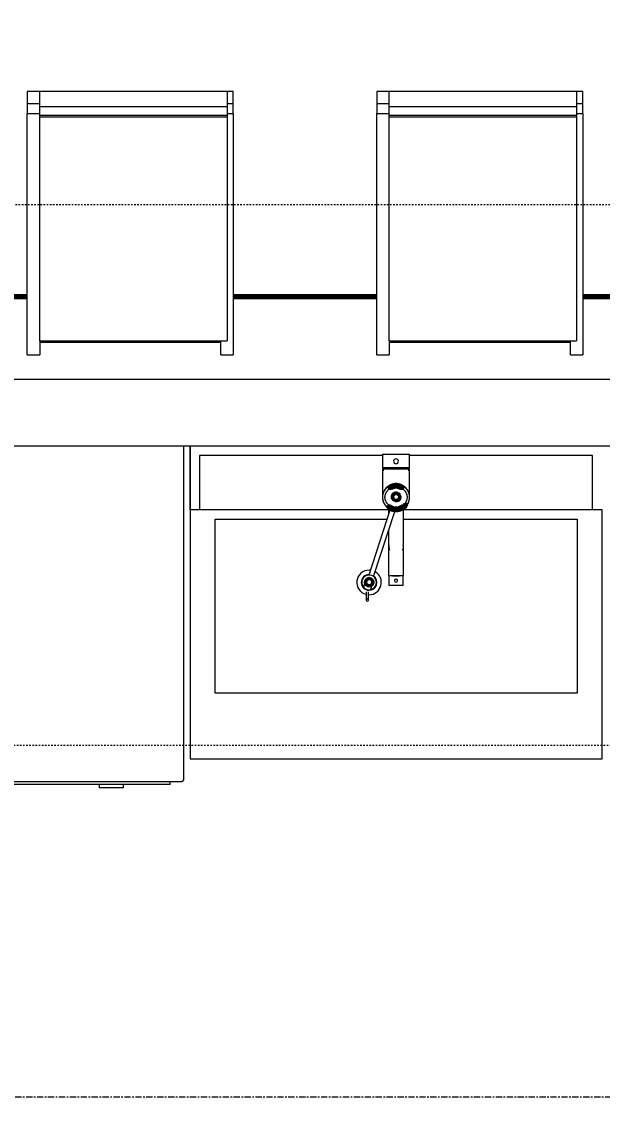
# Model space of a CAD drawing. Header units: inches. Extents: x -4266 to -1814, y 9706 to 12441.
# Drawn here: x -3726.9 to -3680.4, y 11845.3 to 11933.4 of the extents above; entities that cross this region are included whole.
import ezdxf

# ---------------------------------------------------------------- set-up
doc = ezdxf.new("R2010")
doc.units = ezdxf.units.IN
doc.header["$MEASUREMENT"] = 0
doc.linetypes.add('Dash', pattern=[0.25, 0.125, -0.125])
doc.linetypes.add('Grid Line 1_2_', pattern=[0.875, 0.5, -0.125, 0.125, -0.125])
for name, color, linetype, lineweight in [('A-ANNO-DIMS', 211, 'Continuous', 9), ('A-ANNO-DIMS-96', 211, 'Continuous', 9), ('A-AREA-1', 90, 'Continuous', 70), ('A-GENM-2', 7, 'Continuous', 9), ('A-GENM-3', 250, 'Continuous', 50), ('A-WALL-4', 10, 'Continuous', 13), ('I-FURN-1', 7, 'Continuous', 9), ('P-SANR-FIXT-2', 7, 'Continuous', 9), ('Q-CASE-2', 7, 'Continuous', 9), ('Q-CASE-HDLN-1', 7, 'Dash', 9), ('Q-SPCQ-2', 7, 'Continuous', 9), ('S-GRID-1', 1, 'Grid Line 1_2_', 9)]:
    doc.layers.add(name, color=color, linetype=linetype, lineweight=lineweight)
doc.styles.add('Century Gothic', font='ufonts.com_century-gothic.ttf', dxfattribs={"height": 9})
doc.dimstyles.new('OD__1_16__Tol__', dxfattribs={"dimscale": 12, "dimtxt": 9.397514, "dimasz": 1, "dimexe": 0.75, "dimexo": 0.5, "dimgap": 0.125, "dimtad": 1, "dimdec": 4, "dimrnd": 0.0625, "dimzin": 3, "dimdsep": 46, "dimlunit": 4, "dimtxsty": 'Century Gothic', "dimblk1": 'OBLIQUE', "dimblk2": 'OBLIQUE', "dimsah": 1, "dimcen": 0.09, "dimdle": 0.75, "dimazin": 0, "dimtfac": 1, "dimtdec": 4, "dimtix": 1, "dimtmove": 0, "dimatfit": 3, "dimfxl": 1, "dimtvp": 1, "dimtfill": 1, "dimfrac": 2, "dimtolj": 1, "dimtzin": 0, "dimarcsym": 2})

# ---------------------------------------------------------------- blocks, each defined once
blk = doc.blocks.new('DIMBLOCK18-FLOOR PLAN - 1ST FLOOR')
at = {"layer": 'A-ANNO-DIMS-96', "lineweight": 50}
for p, q in [((-4038.484, 12087.189), (-4044.484, 12093.189)), ((-4038.484, 12087.189), (-4032.484, 12081.189)), ((-4038.484, 11782.989), (-4044.484, 11788.989)), ((-4038.484, 11782.989), (-4032.484, 11776.989))]:
    blk.add_line(p, q, dxfattribs=at)
at = {"layer": 'A-ANNO-DIMS-96'}
for p, q in [((-2526.324, 12087.189), (-4047.484, 12087.189)), ((-4038.484, 11782.989), (-4038.484, 12087.189)), ((-4038.484, 12087.189), (-2526.324, 12087.189)), ((-3753.324, 11782.989), (-4047.484, 11782.989)), ((-4038.484, 11782.989), (-3753.324, 11782.989))]:
    blk.add_line(p, q, dxfattribs=at)
at = {"layer": 'A-ANNO-DIMS-96', "color": 0, "char_height": 9, "attachment_point": 1, "rotation": 90, "line_spacing_factor": 0.984502, "style": 'Century Gothic', "bg_fill": 3, "box_fill_scale": 1.25, "bg_fill_color": 256, "bg_fill_true_color": 13158600, "bg_fill_transparency": 0}
for s, insert, width in [('25\' - 4 3/16"', (-4051.52, 11900.856), 82.16113), ('304.2', (-4033.753, 11919.352), 37.76906)]:
    blk.add_mtext(s, dxfattribs=dict(at, insert=insert, width=width))
blk = doc.blocks.new('_Oblique')
at = {"color": 0, "linetype": 'ByBlock', "lineweight": -2}
blk.add_line((-0.5, -0.5), (0.5, 0.5), dxfattribs=at)

msp = doc.modelspace()

# ---------------------------------------------------------------- dimensions: what is measured, and where the dimension line sits
at = {"layer": 'A-ANNO-DIMS'}
dim = msp.add_linear_dim(base=(-4038.48434, 12087.1894), p1=(-3747.32374, 11782.9894), p2=(-2520.32374, 12087.1894), angle=90, dimstyle='OD__1_16__Tol__', override={"dimpost": '<>\\X', "dimfxl": 1264.146605}, dxfattribs=at)
dim.commit()
dim.dimension.update_dxf_attribs({"geometry": 'DIMBLOCK18-FLOOR PLAN - 1ST FLOOR', "text_midpoint": (-4038.48434, 11935.0894)})

# ---------------------------------------------------------------- next in the draw order: linework, layer by layer
at = {"layer": 'A-AREA-1'}
for p, q in [((-3737.98546, 11911.3644), (-3726.48546, 11911.3644)), ((-3709.98546, 11911.3644), (-3698.48546, 11911.3644)), ((-3681.98546, 11911.3644), (-3670.48546, 11911.3644))]:
    msp.add_line(p, q, dxfattribs=at)
at = {"layer": 'A-GENM-2'}
for p, q in [((-3698.03141, 11898.72541), (-3698.03141, 11897.62247)), ((-3698.03141, 11898.72541), (-3695.86606, 11898.72541)), ((-3695.86606, 11897.62247), (-3695.86606, 11898.72541)), ((-3695.86606, 11897.62247), (-3698.03141, 11897.62247)), ((-3698.03141, 11897.54431), (-3698.03141, 11895.28053)), ((-3698.03141, 11897.54431), (-3695.86606, 11897.54431)), ((-3697.97236, 11897.62247), (-3697.97236, 11897.38197)), ((-3695.92511, 11897.38197), (-3695.92511, 11897.62247)), ((-3695.86606, 11895.28053), (-3695.86606, 11897.54431)), ((-3697.41078, 11894.31006), (-3699.12397, 11889.03741)), ((-3698.75021, 11888.91367), (-3697.02981, 11894.20853)), ((-3697.53929, 11894.38067), (-3697.53929, 11893.91456)), ((-3696.35819, 11888.98132), (-3696.35819, 11894.38067)), ((-3697.53929, 11892.64876), (-3697.53929, 11888.98132)), ((-3697.53929, 11891.30573), (-3697.53929, 11890.3886)), ((-3696.35819, 11890.3886), (-3696.35819, 11891.30573)), ((-3699.54093, 11888.04703), (-3699.40864, 11888.46618)), ((-3699.40864, 11888.46618), (-3699.35673, 11888.44979)), ((-3697.51917, 11888.98132), (-3697.53929, 11888.98132)), ((-3697.5196, 11888.98132), (-3697.5196, 11888.19392)), ((-3697.36632, 11888.98132), (-3697.44555, 11888.98132)), ((-3697.24401, 11888.98132), (-3697.35369, 11888.98132)), ((-3697.10158, 11888.98132), (-3697.23471, 11888.98132)), ((-3697.23417, 11888.98132), (-3697.10182, 11888.98132)), ((-3696.80087, 11888.98132), (-3697.0966, 11888.98132)), ((-3697.09649, 11888.98132), (-3696.80099, 11888.98132)), ((-3696.66276, 11888.98132), (-3696.79589, 11888.98132)), ((-3696.79565, 11888.98132), (-3696.6633, 11888.98132)), ((-3696.54378, 11888.98132), (-3696.65346, 11888.98132)), ((-3696.45192, 11888.98132), (-3696.53115, 11888.98132)), ((-3696.35819, 11888.98132), (-3696.4373, 11888.98132)), ((-3696.37787, 11888.19392), (-3696.37787, 11888.98132)), ((-3699.34669, 11887.70194), (-3699.34669, 11887.0368)), ((-3699.14984, 11887.0368), (-3699.14984, 11887.70194)), ((-3698.8585, 11888.29255), (-3698.99188, 11887.86992)), ((-3696.37787, 11888.19392), (-3697.5196, 11888.19392))]:
    msp.add_line(p, q, dxfattribs=at)
at = {"layer": 'A-GENM-2', "flags": 128}
for points in [[(-3696.94874, 11896.30958), (-3696.99182, 11896.30877), (-3697.03483, 11896.30633), (-3697.07771, 11896.30226), (-3697.12039, 11896.29657), (-3697.1628, 11896.28927), (-3697.20488, 11896.28038), (-3697.24656, 11896.26989), (-3697.28778, 11896.25784), (-3697.32846, 11896.24423), (-3697.36856, 11896.22909), (-3697.40799, 11896.21244), (-3697.44671, 11896.1943), (-3697.48465, 11896.1747), (-3697.52175, 11896.15368), (-3697.55795, 11896.13125), (-3697.59319, 11896.10746), (-3697.62741, 11896.08235), (-3697.66057, 11896.05594), (-3697.6926, 11896.02829), (-3697.72345, 11895.99943), (-3697.75308, 11895.9694), (-3697.78144, 11895.93826), (-3697.80847, 11895.90606), (-3697.83413, 11895.87283), (-3697.85838, 11895.83865), (-3697.88118, 11895.80355), (-3697.90249, 11895.76759), (-3697.92227, 11895.73084), (-3697.9405, 11895.69335), (-3697.95713, 11895.65518), (-3697.97214, 11895.61639), (-3697.9855, 11895.57706), (-3697.9972, 11895.53723), (-3698.0072, 11895.49698), (-3698.01549, 11895.45637), (-3698.02207, 11895.41547), (-3698.02691, 11895.37435), (-3698.03, 11895.33307), (-3698.03135, 11895.2917), (-3698.03141, 11895.28053)], [(-3696.94874, 11896.36321), (-3696.99203, 11896.36234), (-3697.03526, 11896.35974), (-3697.07835, 11896.35542), (-3697.12123, 11896.34938), (-3697.16383, 11896.34163), (-3697.20609, 11896.33217), (-3697.24794, 11896.32104), (-3697.28931, 11896.30825), (-3697.33014, 11896.2938), (-3697.37035, 11896.27774), (-3697.40989, 11896.26008), (-3697.44869, 11896.24086), (-3697.4867, 11896.2201), (-3697.52384, 11896.19783), (-3697.56006, 11896.1741), (-3697.59531, 11896.14894), (-3697.62952, 11896.12239), (-3697.66264, 11896.09449), (-3697.69462, 11896.06529), (-3697.7254, 11896.03484), (-3697.75494, 11896.00318), (-3697.7832, 11895.97036), (-3697.81012, 11895.93644), (-3697.83566, 11895.90147), (-3697.85978, 11895.8655), (-3697.88244, 11895.8286), (-3697.90361, 11895.79083), (-3697.92325, 11895.75223), (-3697.94134, 11895.71289), (-3697.95783, 11895.67285), (-3697.97272, 11895.63218), (-3697.98596, 11895.59095)], [(-3696.94874, 11896.36321), (-3696.99203, 11896.36234), (-3697.03526, 11896.35974), (-3697.07835, 11896.35542), (-3697.12123, 11896.34938), (-3697.16383, 11896.34163), (-3697.20609, 11896.33217), (-3697.24794, 11896.32104), (-3697.28931, 11896.30825), (-3697.33014, 11896.2938), (-3697.37035, 11896.27774), (-3697.40989, 11896.26008), (-3697.44869, 11896.24086), (-3697.4867, 11896.2201), (-3697.52384, 11896.19783), (-3697.56006, 11896.1741)], [(-3696.94874, 11896.36321), (-3696.99203, 11896.36234), (-3697.03526, 11896.35974), (-3697.07835, 11896.35542), (-3697.12123, 11896.34938), (-3697.16383, 11896.34163), (-3697.20609, 11896.33217), (-3697.24794, 11896.32104), (-3697.28931, 11896.30825), (-3697.33014, 11896.2938), (-3697.37035, 11896.27774), (-3697.40989, 11896.26008), (-3697.44869, 11896.24086), (-3697.4867, 11896.2201), (-3697.52384, 11896.19783), (-3697.56006, 11896.1741)], [(-3696.94874, 11896.36321), (-3696.99203, 11896.36234), (-3697.03526, 11896.35974), (-3697.07835, 11896.35542), (-3697.12123, 11896.34938), (-3697.16383, 11896.34163), (-3697.20609, 11896.33217), (-3697.24794, 11896.32104), (-3697.28931, 11896.30825), (-3697.33014, 11896.2938), (-3697.37035, 11896.27774), (-3697.40989, 11896.26008), (-3697.44869, 11896.24086), (-3697.4867, 11896.2201), (-3697.52384, 11896.19783), (-3697.56006, 11896.1741)], [(-3696.94874, 11896.36321), (-3696.99203, 11896.36234), (-3697.03526, 11896.35974), (-3697.07835, 11896.35542), (-3697.12123, 11896.34938), (-3697.16383, 11896.34163), (-3697.20609, 11896.33217), (-3697.24794, 11896.32104), (-3697.28931, 11896.30825), (-3697.33014, 11896.2938), (-3697.37035, 11896.27774), (-3697.40989, 11896.26008), (-3697.44869, 11896.24086), (-3697.4867, 11896.2201), (-3697.52384, 11896.19783), (-3697.56006, 11896.1741)], [(-3696.94874, 11896.36321), (-3696.99203, 11896.36234), (-3697.03526, 11896.35974), (-3697.07835, 11896.35542), (-3697.12123, 11896.34938), (-3697.16383, 11896.34163), (-3697.20609, 11896.33217), (-3697.24794, 11896.32104), (-3697.28931, 11896.30825), (-3697.33014, 11896.2938), (-3697.37035, 11896.27774), (-3697.40989, 11896.26008), (-3697.44869, 11896.24086), (-3697.4867, 11896.2201), (-3697.52384, 11896.19783), (-3697.56006, 11896.1741)], [(-3695.9174, 11895.60999), (-3695.9314, 11895.65097), (-3695.94703, 11895.69135), (-3695.96426, 11895.73108), (-3695.98307, 11895.77009), (-3696.00342, 11895.80832), (-3696.02528, 11895.8457), (-3696.04862, 11895.88217), (-3696.0734, 11895.91769), (-3696.09958, 11895.95218), (-3696.12711, 11895.9856), (-3696.15597, 11896.01789), (-3696.18609, 11896.04901), (-3696.21743, 11896.07889), (-3696.24994, 11896.10749), (-3696.28357, 11896.13478), (-3696.31826, 11896.16069), (-3696.35396, 11896.1852), (-3696.39062, 11896.20826), (-3696.42816, 11896.22984), (-3696.46654, 11896.2499), (-3696.50569, 11896.26841), (-3696.54555, 11896.28533), (-3696.58605, 11896.30065), (-3696.62714, 11896.31434), (-3696.66874, 11896.32637), (-3696.71078, 11896.33673), (-3696.75321, 11896.3454), (-3696.79595, 11896.35237), (-3696.83893, 11896.35762), (-3696.88209, 11896.36115), (-3696.92536, 11896.36295), (-3696.94874, 11896.36321)], [(-3696.34517, 11896.17917), (-3696.35396, 11896.1852), (-3696.39062, 11896.20826), (-3696.42816, 11896.22984), (-3696.46654, 11896.2499), (-3696.50569, 11896.26841), (-3696.54555, 11896.28533), (-3696.58605, 11896.30065), (-3696.62714, 11896.31434), (-3696.66874, 11896.32637), (-3696.71078, 11896.33673), (-3696.75321, 11896.3454), (-3696.79595, 11896.35237), (-3696.83893, 11896.35762), (-3696.88209, 11896.36115), (-3696.92536, 11896.36295), (-3696.94874, 11896.36321)], [(-3696.34517, 11896.17917), (-3696.35396, 11896.1852), (-3696.39062, 11896.20826), (-3696.42816, 11896.22984), (-3696.46654, 11896.2499), (-3696.50569, 11896.26841), (-3696.54555, 11896.28533), (-3696.58605, 11896.30065), (-3696.62714, 11896.31434), (-3696.66874, 11896.32637), (-3696.71078, 11896.33673), (-3696.75321, 11896.3454), (-3696.79595, 11896.35237), (-3696.83893, 11896.35762), (-3696.88209, 11896.36115), (-3696.92536, 11896.36295), (-3696.94874, 11896.36321)], [(-3696.34517, 11896.17917), (-3696.35396, 11896.1852), (-3696.39062, 11896.20826), (-3696.42816, 11896.22984), (-3696.46654, 11896.2499), (-3696.50569, 11896.26841), (-3696.54555, 11896.28533), (-3696.58605, 11896.30065), (-3696.62714, 11896.31434), (-3696.66874, 11896.32637), (-3696.71078, 11896.33673), (-3696.75321, 11896.3454), (-3696.79595, 11896.35237), (-3696.83893, 11896.35762), (-3696.88209, 11896.36115), (-3696.92536, 11896.36295), (-3696.94874, 11896.36321)], [(-3696.34517, 11896.17917), (-3696.35396, 11896.1852), (-3696.39062, 11896.20826), (-3696.42816, 11896.22984), (-3696.46654, 11896.2499), (-3696.50569, 11896.26841), (-3696.54555, 11896.28533), (-3696.58605, 11896.30065), (-3696.62714, 11896.31434), (-3696.66874, 11896.32637), (-3696.71078, 11896.33673), (-3696.75321, 11896.3454), (-3696.79595, 11896.35237), (-3696.83893, 11896.35762), (-3696.88209, 11896.36115), (-3696.92536, 11896.36295), (-3696.94874, 11896.36321)], [(-3696.34517, 11896.17917), (-3696.35396, 11896.1852), (-3696.39062, 11896.20826), (-3696.42816, 11896.22984), (-3696.46654, 11896.2499), (-3696.50569, 11896.26841), (-3696.54555, 11896.28533), (-3696.58605, 11896.30065), (-3696.62714, 11896.31434), (-3696.66874, 11896.32637), (-3696.71078, 11896.33673), (-3696.75321, 11896.3454), (-3696.79595, 11896.35237), (-3696.83893, 11896.35762), (-3696.88209, 11896.36115), (-3696.92536, 11896.36295), (-3696.94874, 11896.36321)], [(-3695.86606, 11895.28053), (-3695.86693, 11895.32191), (-3695.86956, 11895.36322), (-3695.87393, 11895.40439), (-3695.88003, 11895.44536), (-3695.88787, 11895.48605), (-3695.89741, 11895.5264), (-3695.90865, 11895.56635), (-3695.92156, 11895.60583), (-3695.93613, 11895.64477), (-3695.95233, 11895.68311), (-3695.97013, 11895.72079), (-3695.98949, 11895.75775), (-3696.01039, 11895.79392), (-3696.03279, 11895.82926), (-3696.05666, 11895.8637), (-3696.08194, 11895.89719), (-3696.10861, 11895.92968), (-3696.13661, 11895.96111), (-3696.1659, 11895.99144), (-3696.19643, 11896.02062), (-3696.22815, 11896.0486), (-3696.26101, 11896.07535), (-3696.29495, 11896.10082), (-3696.32992, 11896.12497), (-3696.36586, 11896.14776), (-3696.40272, 11896.16917), (-3696.44044, 11896.18915), (-3696.47896, 11896.20769), (-3696.5182, 11896.22474), (-3696.55813, 11896.24029), (-3696.59866, 11896.25432), (-3696.63974, 11896.26679), (-3696.6813, 11896.2777), (-3696.72328, 11896.28703), (-3696.7656, 11896.29476), (-3696.80822, 11896.30088), (-3696.85105, 11896.30539), (-3696.89404, 11896.30827), (-3696.93711, 11896.30952), (-3696.94874, 11896.30958)], [(-3697.99754, 11895.54922), (-3698.00745, 11895.50707), (-3698.01566, 11895.46455), (-3698.02217, 11895.42174), (-3698.02695, 11895.3787), (-3698.03002, 11895.3355), (-3698.03135, 11895.29222), (-3698.03095, 11895.24892), (-3698.02882, 11895.20566), (-3698.02496, 11895.16253), (-3698.01939, 11895.11959), (-3698.01209, 11895.0769), (-3698.0031, 11895.03454), (-3697.99242, 11894.99258), (-3697.98007, 11894.95107), (-3697.96607, 11894.91009), (-3697.95044, 11894.86971), (-3697.93321, 11894.82998), (-3697.91441, 11894.79097), (-3697.89406, 11894.75274), (-3697.8722, 11894.71536), (-3697.84886, 11894.67889), (-3697.82408, 11894.64337), (-3697.7979, 11894.60888), (-3697.77036, 11894.57546), (-3697.74151, 11894.54317), (-3697.71139, 11894.51205), (-3697.68005, 11894.48217), (-3697.64753, 11894.45356), (-3697.61391, 11894.42628)], [(-3697.99754, 11895.54922), (-3698.00745, 11895.50707), (-3698.01566, 11895.46455), (-3698.02217, 11895.42174), (-3698.02695, 11895.3787), (-3698.03002, 11895.3355), (-3698.03135, 11895.29222), (-3698.03095, 11895.24892), (-3698.02882, 11895.20566), (-3698.02496, 11895.16253), (-3698.01939, 11895.11959), (-3698.01209, 11895.0769), (-3698.0031, 11895.03454), (-3697.99242, 11894.99258), (-3697.98007, 11894.95107)], [(-3697.99754, 11895.54922), (-3698.00745, 11895.50707), (-3698.01566, 11895.46455), (-3698.02217, 11895.42174), (-3698.02695, 11895.3787), (-3698.03002, 11895.3355), (-3698.03135, 11895.29222), (-3698.03095, 11895.24892), (-3698.02882, 11895.20566), (-3698.02496, 11895.16253), (-3698.01939, 11895.11959), (-3698.01209, 11895.0769), (-3698.0031, 11895.03454), (-3697.99242, 11894.99258), (-3697.98007, 11894.95107)], [(-3697.99754, 11895.54922), (-3698.00745, 11895.50707), (-3698.01566, 11895.46455), (-3698.02217, 11895.42174), (-3698.02695, 11895.3787), (-3698.03002, 11895.3355), (-3698.03135, 11895.29222), (-3698.03095, 11895.24892), (-3698.02882, 11895.20566), (-3698.02496, 11895.16253), (-3698.01939, 11895.11959), (-3698.01209, 11895.0769), (-3698.0031, 11895.03454), (-3697.99242, 11894.99258), (-3697.98007, 11894.95107)], [(-3697.99754, 11895.54922), (-3698.00745, 11895.50707), (-3698.01566, 11895.46455), (-3698.02217, 11895.42174), (-3698.02695, 11895.3787), (-3698.03002, 11895.3355), (-3698.03135, 11895.29222), (-3698.03095, 11895.24892), (-3698.02882, 11895.20566), (-3698.02496, 11895.16253), (-3698.01939, 11895.11959), (-3698.01209, 11895.0769), (-3698.0031, 11895.03454), (-3697.99242, 11894.99258), (-3697.98007, 11894.95107)], [(-3697.99754, 11895.54922), (-3698.00745, 11895.50707), (-3698.01566, 11895.46455), (-3698.02217, 11895.42174), (-3698.02695, 11895.3787), (-3698.03002, 11895.3355), (-3698.03135, 11895.29222), (-3698.03095, 11895.24892), (-3698.02882, 11895.20566), (-3698.02496, 11895.16253), (-3698.01939, 11895.11959), (-3698.01209, 11895.0769), (-3698.0031, 11895.03454), (-3697.99242, 11894.99258), (-3697.98007, 11894.95107)], [(-3697.59531, 11896.14894), (-3697.62952, 11896.12239), (-3697.66264, 11896.09449), (-3697.69462, 11896.06529), (-3697.7254, 11896.03484), (-3697.75494, 11896.00318), (-3697.7832, 11895.97036), (-3697.81012, 11895.93644), (-3697.83566, 11895.90147), (-3697.85978, 11895.8655), (-3697.88244, 11895.8286), (-3697.90361, 11895.79083), (-3697.92325, 11895.75223), (-3697.94134, 11895.71289), (-3697.95783, 11895.67285)], [(-3697.59531, 11896.14894), (-3697.62952, 11896.12239), (-3697.66264, 11896.09449), (-3697.69462, 11896.06529), (-3697.7254, 11896.03484), (-3697.75494, 11896.00318), (-3697.7832, 11895.97036), (-3697.81012, 11895.93644), (-3697.83566, 11895.90147), (-3697.85978, 11895.8655), (-3697.88244, 11895.8286), (-3697.90361, 11895.79083), (-3697.92325, 11895.75223), (-3697.94134, 11895.71289), (-3697.95783, 11895.67285)], [(-3697.59531, 11896.14894), (-3697.62952, 11896.12239), (-3697.66264, 11896.09449), (-3697.69462, 11896.06529), (-3697.7254, 11896.03484), (-3697.75494, 11896.00318), (-3697.7832, 11895.97036), (-3697.81012, 11895.93644), (-3697.83566, 11895.90147), (-3697.85978, 11895.8655), (-3697.88244, 11895.8286), (-3697.90361, 11895.79083), (-3697.92325, 11895.75223), (-3697.94134, 11895.71289), (-3697.95783, 11895.67285)], [(-3697.59531, 11896.14894), (-3697.62952, 11896.12239), (-3697.66264, 11896.09449), (-3697.69462, 11896.06529), (-3697.7254, 11896.03484), (-3697.75494, 11896.00318), (-3697.7832, 11895.97036), (-3697.81012, 11895.93644), (-3697.83566, 11895.90147), (-3697.85978, 11895.8655), (-3697.88244, 11895.8286), (-3697.90361, 11895.79083), (-3697.92325, 11895.75223), (-3697.94134, 11895.71289), (-3697.95783, 11895.67285)], [(-3697.59531, 11896.14894), (-3697.62952, 11896.12239), (-3697.66264, 11896.09449), (-3697.69462, 11896.06529), (-3697.7254, 11896.03484), (-3697.75494, 11896.00318), (-3697.7832, 11895.97036), (-3697.81012, 11895.93644), (-3697.83566, 11895.90147), (-3697.85978, 11895.8655), (-3697.88244, 11895.8286), (-3697.90361, 11895.79083), (-3697.92325, 11895.75223), (-3697.94134, 11895.71289), (-3697.95783, 11895.67285)], [(-3697.83456, 11895.28053), (-3697.83386, 11895.31358), (-3697.83177, 11895.34658), (-3697.82828, 11895.37949), (-3697.82339, 11895.41224), (-3697.81713, 11895.44478), (-3697.80949, 11895.47708), (-3697.80049, 11895.50908), (-3697.79014, 11895.54072), (-3697.77845, 11895.57196), (-3697.76544, 11895.60276), (-3697.75113, 11895.63305), (-3697.73554, 11895.6628), (-3697.7187, 11895.69196), (-3697.70062, 11895.72047), (-3697.68133, 11895.7483), (-3697.66087, 11895.7754), (-3697.63926, 11895.80173), (-3697.61654, 11895.82724), (-3697.59274, 11895.85188), (-3697.5679, 11895.87563), (-3697.54205, 11895.89843), (-3697.51524, 11895.92025), (-3697.48751, 11895.94106), (-3697.4589, 11895.96082), (-3697.42945, 11895.97949), (-3697.39922, 11895.99705), (-3697.36825, 11896.01346), (-3697.3366, 11896.02869), (-3697.30431, 11896.04272), (-3697.27143, 11896.05553), (-3697.23802, 11896.06709), (-3697.20414, 11896.07738), (-3697.16983, 11896.08638), (-3697.13516, 11896.09409), (-3697.10019, 11896.10048), (-3697.06496, 11896.10554), (-3697.02954, 11896.10926), (-3696.99399, 11896.11165), (-3696.95836, 11896.11268), (-3696.94874, 11896.11273)], [(-3696.94874, 11896.11273), (-3696.9131, 11896.11206), (-3696.87752, 11896.11004), (-3696.84206, 11896.10667), (-3696.80677, 11896.10197), (-3696.77172, 11896.09594), (-3696.73697, 11896.08859), (-3696.70256, 11896.07994), (-3696.66855, 11896.06999), (-3696.63501, 11896.05877), (-3696.60199, 11896.0463), (-3696.56953, 11896.0326), (-3696.5377, 11896.01769), (-3696.50654, 11896.00159), (-3696.47611, 11895.98434), (-3696.44644, 11895.96597), (-3696.4176, 11895.9465), (-3696.38963, 11895.92597), (-3696.36257, 11895.90442), (-3696.33645, 11895.88188), (-3696.31134, 11895.85838), (-3696.28725, 11895.83397), (-3696.26423, 11895.8087), (-3696.24232, 11895.78259), (-3696.22155, 11895.75569), (-3696.20194, 11895.72806), (-3696.18354, 11895.69972), (-3696.16635, 11895.67073), (-3696.15042, 11895.64114), (-3696.13577, 11895.61098), (-3696.12241, 11895.58032), (-3696.11036, 11895.54919), (-3696.09964, 11895.51765), (-3696.09028, 11895.48575), (-3696.08227, 11895.45353), (-3696.07563, 11895.42104), (-3696.07038, 11895.38834), (-3696.06651, 11895.35548), (-3696.06404, 11895.3225), (-3696.06296, 11895.28945), (-3696.06291, 11895.28053)], [(-3695.9314, 11895.65097), (-3695.94703, 11895.69135), (-3695.96426, 11895.73108), (-3695.98307, 11895.77009), (-3696.00342, 11895.80832), (-3696.02528, 11895.8457), (-3696.04862, 11895.88217), (-3696.0734, 11895.91769), (-3696.09958, 11895.95218), (-3696.12711, 11895.9856), (-3696.15597, 11896.01789), (-3696.18609, 11896.04901), (-3696.21743, 11896.07889), (-3696.24994, 11896.10749), (-3696.28357, 11896.13478)], [(-3695.9314, 11895.65097), (-3695.94703, 11895.69135), (-3695.96426, 11895.73108), (-3695.98307, 11895.77009), (-3696.00342, 11895.80832), (-3696.02528, 11895.8457), (-3696.04862, 11895.88217), (-3696.0734, 11895.91769), (-3696.09958, 11895.95218), (-3696.12711, 11895.9856), (-3696.15597, 11896.01789), (-3696.18609, 11896.04901), (-3696.21743, 11896.07889), (-3696.24994, 11896.10749), (-3696.28357, 11896.13478)], [(-3695.9314, 11895.65097), (-3695.94703, 11895.69135), (-3695.96426, 11895.73108), (-3695.98307, 11895.77009), (-3696.00342, 11895.80832), (-3696.02528, 11895.8457), (-3696.04862, 11895.88217), (-3696.0734, 11895.91769), (-3696.09958, 11895.95218), (-3696.12711, 11895.9856), (-3696.15597, 11896.01789), (-3696.18609, 11896.04901), (-3696.21743, 11896.07889), (-3696.24994, 11896.10749), (-3696.28357, 11896.13478)], [(-3695.9314, 11895.65097), (-3695.94703, 11895.69135), (-3695.96426, 11895.73108), (-3695.98307, 11895.77009), (-3696.00342, 11895.80832), (-3696.02528, 11895.8457), (-3696.04862, 11895.88217), (-3696.0734, 11895.91769), (-3696.09958, 11895.95218), (-3696.12711, 11895.9856), (-3696.15597, 11896.01789), (-3696.18609, 11896.04901), (-3696.21743, 11896.07889), (-3696.24994, 11896.10749), (-3696.28357, 11896.13478)], [(-3695.9314, 11895.65097), (-3695.94703, 11895.69135), (-3695.96426, 11895.73108), (-3695.98307, 11895.77009), (-3696.00342, 11895.80832), (-3696.02528, 11895.8457), (-3696.04862, 11895.88217), (-3696.0734, 11895.91769), (-3696.09958, 11895.95218), (-3696.12711, 11895.9856), (-3696.15597, 11896.01789), (-3696.18609, 11896.04901), (-3696.21743, 11896.07889), (-3696.24994, 11896.10749), (-3696.28357, 11896.13478)], [(-3695.92476, 11894.92888), (-3695.91151, 11894.97011), (-3695.89993, 11895.01184), (-3695.89003, 11895.05399), (-3695.88181, 11895.09651), (-3695.87531, 11895.13932), (-3695.87052, 11895.18236), (-3695.86746, 11895.22556), (-3695.86612, 11895.26884), (-3695.86652, 11895.31214), (-3695.86865, 11895.35539), (-3695.87251, 11895.39853), (-3695.87809, 11895.44147), (-3695.88538, 11895.48416), (-3695.89437, 11895.52652), (-3695.90505, 11895.56848)], [(-3695.91151, 11894.97011), (-3695.89993, 11895.01184), (-3695.89003, 11895.05399), (-3695.88181, 11895.09651), (-3695.87531, 11895.13932), (-3695.87052, 11895.18236), (-3695.86746, 11895.22556), (-3695.86612, 11895.26884), (-3695.86652, 11895.31214), (-3695.86865, 11895.35539), (-3695.87251, 11895.39853), (-3695.87809, 11895.44147), (-3695.88538, 11895.48416), (-3695.89437, 11895.52652), (-3695.90505, 11895.56848)], [(-3695.91151, 11894.97011), (-3695.89993, 11895.01184), (-3695.89003, 11895.05399), (-3695.88181, 11895.09651), (-3695.87531, 11895.13932), (-3695.87052, 11895.18236), (-3695.86746, 11895.22556), (-3695.86612, 11895.26884), (-3695.86652, 11895.31214), (-3695.86865, 11895.35539), (-3695.87251, 11895.39853), (-3695.87809, 11895.44147), (-3695.88538, 11895.48416), (-3695.89437, 11895.52652), (-3695.90505, 11895.56848)], [(-3695.91151, 11894.97011), (-3695.89993, 11895.01184), (-3695.89003, 11895.05399), (-3695.88181, 11895.09651), (-3695.87531, 11895.13932), (-3695.87052, 11895.18236), (-3695.86746, 11895.22556), (-3695.86612, 11895.26884), (-3695.86652, 11895.31214), (-3695.86865, 11895.35539), (-3695.87251, 11895.39853), (-3695.87809, 11895.44147), (-3695.88538, 11895.48416), (-3695.89437, 11895.52652), (-3695.90505, 11895.56848)], [(-3695.91151, 11894.97011), (-3695.89993, 11895.01184), (-3695.89003, 11895.05399), (-3695.88181, 11895.09651), (-3695.87531, 11895.13932), (-3695.87052, 11895.18236), (-3695.86746, 11895.22556), (-3695.86612, 11895.26884), (-3695.86652, 11895.31214), (-3695.86865, 11895.35539), (-3695.87251, 11895.39853), (-3695.87809, 11895.44147), (-3695.88538, 11895.48416), (-3695.89437, 11895.52652), (-3695.90505, 11895.56848)], [(-3695.91151, 11894.97011), (-3695.89993, 11895.01184), (-3695.89003, 11895.05399), (-3695.88181, 11895.09651), (-3695.87531, 11895.13932), (-3695.87052, 11895.18236), (-3695.86746, 11895.22556), (-3695.86612, 11895.26884), (-3695.86652, 11895.31214), (-3695.86865, 11895.35539), (-3695.87251, 11895.39853), (-3695.87809, 11895.44147), (-3695.88538, 11895.48416), (-3695.89437, 11895.52652), (-3695.90505, 11895.56848)], [(-3698.03141, 11895.28053), (-3698.03054, 11895.23915), (-3698.02791, 11895.19784), (-3698.02355, 11895.15667), (-3698.01744, 11895.1157), (-3698.00961, 11895.07501), (-3698.00006, 11895.03466), (-3697.98882, 11894.99471), (-3697.97591, 11894.95523), (-3697.96134, 11894.91629), (-3697.94514, 11894.87795), (-3697.92735, 11894.84027), (-3697.90798, 11894.80331), (-3697.88708, 11894.76714), (-3697.86468, 11894.7318), (-3697.84082, 11894.69736), (-3697.81553, 11894.66387), (-3697.78886, 11894.63138), (-3697.76086, 11894.59995), (-3697.73157, 11894.56962), (-3697.70104, 11894.54044), (-3697.66932, 11894.51246), (-3697.63647, 11894.48571), (-3697.60253, 11894.46024), (-3697.56755, 11894.43609)], [(-3697.95918, 11894.8923), (-3697.95044, 11894.86971), (-3697.93321, 11894.82998), (-3697.91441, 11894.79097), (-3697.89406, 11894.75274), (-3697.8722, 11894.71536), (-3697.84886, 11894.67889), (-3697.82408, 11894.64337), (-3697.7979, 11894.60888), (-3697.77036, 11894.57546), (-3697.74151, 11894.54317), (-3697.71139, 11894.51205), (-3697.68005, 11894.48217), (-3697.64753, 11894.45356), (-3697.61391, 11894.42628)], [(-3697.95918, 11894.8923), (-3697.95044, 11894.86971), (-3697.93321, 11894.82998), (-3697.91441, 11894.79097), (-3697.89406, 11894.75274), (-3697.8722, 11894.71536), (-3697.84886, 11894.67889), (-3697.82408, 11894.64337), (-3697.7979, 11894.60888), (-3697.77036, 11894.57546), (-3697.74151, 11894.54317), (-3697.71139, 11894.51205), (-3697.68005, 11894.48217), (-3697.64753, 11894.45356), (-3697.61391, 11894.42628)], [(-3697.95918, 11894.8923), (-3697.95044, 11894.86971), (-3697.93321, 11894.82998), (-3697.91441, 11894.79097), (-3697.89406, 11894.75274), (-3697.8722, 11894.71536), (-3697.84886, 11894.67889), (-3697.82408, 11894.64337), (-3697.7979, 11894.60888), (-3697.77036, 11894.57546), (-3697.74151, 11894.54317), (-3697.71139, 11894.51205), (-3697.68005, 11894.48217), (-3697.64753, 11894.45356), (-3697.61391, 11894.42628)], [(-3697.95918, 11894.8923), (-3697.95044, 11894.86971), (-3697.93321, 11894.82998), (-3697.91441, 11894.79097), (-3697.89406, 11894.75274), (-3697.8722, 11894.71536), (-3697.84886, 11894.67889), (-3697.82408, 11894.64337), (-3697.7979, 11894.60888), (-3697.77036, 11894.57546), (-3697.74151, 11894.54317), (-3697.71139, 11894.51205), (-3697.68005, 11894.48217), (-3697.64753, 11894.45356), (-3697.61391, 11894.42628)], [(-3697.95918, 11894.8923), (-3697.95044, 11894.86971), (-3697.93321, 11894.82998), (-3697.91441, 11894.79097), (-3697.89406, 11894.75274), (-3697.8722, 11894.71536), (-3697.84886, 11894.67889), (-3697.82408, 11894.64337), (-3697.7979, 11894.60888), (-3697.77036, 11894.57546), (-3697.74151, 11894.54317), (-3697.71139, 11894.51205), (-3697.68005, 11894.48217), (-3697.64753, 11894.45356), (-3697.61391, 11894.42628)], [(-3696.94874, 11894.44833), (-3696.98437, 11894.449), (-3697.01995, 11894.45102), (-3697.05541, 11894.45439), (-3697.0907, 11894.45909), (-3697.12575, 11894.46512), (-3697.16051, 11894.47247), (-3697.19492, 11894.48112), (-3697.22892, 11894.49107), (-3697.26246, 11894.50228), (-3697.29549, 11894.51476), (-3697.32794, 11894.52846), (-3697.35978, 11894.54337), (-3697.39093, 11894.55947), (-3697.42137, 11894.57672), (-3697.45103, 11894.59509), (-3697.47987, 11894.61456), (-3697.50784, 11894.63509), (-3697.53491, 11894.65664), (-3697.56102, 11894.67918), (-3697.58614, 11894.70268), (-3697.61022, 11894.72708), (-3697.63324, 11894.75236), (-3697.65515, 11894.77847), (-3697.67593, 11894.80537), (-3697.69553, 11894.833), (-3697.71394, 11894.86134), (-3697.73112, 11894.89033), (-3697.74705, 11894.91992), (-3697.76171, 11894.95008), (-3697.77507, 11894.98074), (-3697.78711, 11895.01187), (-3697.79783, 11895.04341), (-3697.8072, 11895.07531), (-3697.8152, 11895.10753), (-3697.82184, 11895.14002), (-3697.8271, 11895.17272), (-3697.83096, 11895.20558), (-3697.83344, 11895.23856), (-3697.83451, 11895.27161), (-3697.83456, 11895.28053)], [(-3696.94874, 11894.40694), (-3696.98437, 11894.40762), (-3697.01995, 11894.40964), (-3697.05541, 11894.413), (-3697.0907, 11894.4177), (-3697.12575, 11894.42373), (-3697.16051, 11894.43108), (-3697.19492, 11894.43974), (-3697.22892, 11894.44968), (-3697.26246, 11894.4609), (-3697.29549, 11894.47337), (-3697.32794, 11894.48708), (-3697.35978, 11894.50199), (-3697.39093, 11894.51809), (-3697.42137, 11894.53533), (-3697.44536, 11894.55007)], [(-3696.06291, 11895.28053), (-3696.06361, 11895.24748), (-3696.06571, 11895.21447), (-3696.0692, 11895.18157), (-3696.07408, 11895.14882), (-3696.08034, 11895.11627), (-3696.08798, 11895.08398), (-3696.09698, 11895.05198), (-3696.10734, 11895.02034), (-3696.11902, 11894.9891), (-3696.13203, 11894.9583), (-3696.14634, 11894.92801), (-3696.16193, 11894.89826), (-3696.17878, 11894.8691), (-3696.19685, 11894.84058), (-3696.21614, 11894.81275), (-3696.2366, 11894.78565), (-3696.25821, 11894.75933), (-3696.28093, 11894.73382), (-3696.30473, 11894.70918), (-3696.32957, 11894.68543), (-3696.35542, 11894.66263), (-3696.38223, 11894.6408), (-3696.40997, 11894.62), (-3696.43858, 11894.60024), (-3696.46802, 11894.58157), (-3696.49825, 11894.56401), (-3696.52922, 11894.5476), (-3696.56088, 11894.53237), (-3696.59317, 11894.51834), (-3696.62604, 11894.50553), (-3696.65945, 11894.49397), (-3696.69334, 11894.48368), (-3696.72764, 11894.47467), (-3696.76231, 11894.46697), (-3696.79729, 11894.46058), (-3696.83252, 11894.45552), (-3696.86793, 11894.4518), (-3696.90349, 11894.44941), (-3696.93912, 11894.44838), (-3696.94874, 11894.44833)], [(-3696.20286, 11894.49577), (-3696.17207, 11894.52622), (-3696.14253, 11894.55788), (-3696.11428, 11894.5907), (-3696.08736, 11894.62462), (-3696.06182, 11894.65959), (-3696.0377, 11894.69556), (-3696.01503, 11894.73246), (-3695.99386, 11894.77023), (-3695.97422, 11894.80883), (-3695.95613, 11894.84817), (-3695.93964, 11894.88821)], [(-3696.20286, 11894.49577), (-3696.17207, 11894.52622), (-3696.14253, 11894.55788), (-3696.11428, 11894.5907), (-3696.08736, 11894.62462), (-3696.06182, 11894.65959), (-3696.0377, 11894.69556), (-3696.01503, 11894.73246), (-3695.99386, 11894.77023), (-3695.97422, 11894.80883), (-3695.95613, 11894.84817), (-3695.93964, 11894.88821)], [(-3696.20286, 11894.49577), (-3696.17207, 11894.52622), (-3696.14253, 11894.55788), (-3696.11428, 11894.5907), (-3696.08736, 11894.62462), (-3696.06182, 11894.65959), (-3696.0377, 11894.69556), (-3696.01503, 11894.73246), (-3695.99386, 11894.77023), (-3695.97422, 11894.80883), (-3695.95613, 11894.84817), (-3695.93964, 11894.88821)], [(-3696.20286, 11894.49577), (-3696.17207, 11894.52622), (-3696.14253, 11894.55788), (-3696.11428, 11894.5907), (-3696.08736, 11894.62462), (-3696.06182, 11894.65959), (-3696.0377, 11894.69556), (-3696.01503, 11894.73246), (-3695.99386, 11894.77023), (-3695.97422, 11894.80883), (-3695.95613, 11894.84817), (-3695.93964, 11894.88821)], [(-3696.20286, 11894.49577), (-3696.17207, 11894.52622), (-3696.14253, 11894.55788), (-3696.11428, 11894.5907), (-3696.08736, 11894.62462), (-3696.06182, 11894.65959), (-3696.0377, 11894.69556), (-3696.01503, 11894.73246), (-3695.99386, 11894.77023), (-3695.97422, 11894.80883), (-3695.95613, 11894.84817), (-3695.93964, 11894.88821)], [(-3696.20286, 11894.49577), (-3696.17207, 11894.52622), (-3696.14253, 11894.55788), (-3696.11428, 11894.5907), (-3696.08736, 11894.62462), (-3696.06182, 11894.65959), (-3696.0377, 11894.69556), (-3696.01503, 11894.73246), (-3695.99386, 11894.77023), (-3695.97422, 11894.80883), (-3695.95613, 11894.84817), (-3695.93964, 11894.88821)], [(-3696.14439, 11894.59165), (-3696.11604, 11894.62279), (-3696.08901, 11894.655), (-3696.06334, 11894.68823), (-3696.03909, 11894.72241), (-3696.01629, 11894.75751), (-3695.99498, 11894.79347), (-3695.9752, 11894.83022), (-3695.95698, 11894.86771), (-3695.94035, 11894.90588), (-3695.92533, 11894.94466), (-3695.91197, 11894.984), (-3695.90028, 11895.02383), (-3695.89027, 11895.06408), (-3695.88198, 11895.10469), (-3695.87541, 11895.14559), (-3695.87057, 11895.18671), (-3695.86747, 11895.22799), (-3695.86612, 11895.26936), (-3695.86606, 11895.28053)], [(-3697.45576, 11894.32988), (-3697.41722, 11894.3114), (-3697.37795, 11894.29439), (-3697.338, 11894.27889), (-3697.29745, 11894.26492), (-3697.25635, 11894.25249), (-3697.21478, 11894.24164), (-3697.17279, 11894.23236), (-3697.13045, 11894.22469), (-3697.08783, 11894.21862), (-3697.04499, 11894.21417), (-3697.002, 11894.21134), (-3696.95893, 11894.21014), (-3696.94874, 11894.21009)], [(-3697.39178, 11894.29265), (-3697.35192, 11894.27573), (-3697.31142, 11894.26041), (-3697.27034, 11894.24672), (-3697.22874, 11894.23469), (-3697.18669, 11894.22433), (-3697.14426, 11894.21565), (-3697.10152, 11894.20869), (-3697.05854, 11894.20343), (-3697.01538, 11894.19991), (-3696.97211, 11894.1981), (-3696.94874, 11894.19785)], [(-3697.39178, 11894.29265), (-3697.35192, 11894.27573), (-3697.31142, 11894.26041), (-3697.27034, 11894.24672), (-3697.22874, 11894.23469), (-3697.18669, 11894.22433), (-3697.14426, 11894.21565), (-3697.10152, 11894.20869), (-3697.05854, 11894.20343), (-3697.01538, 11894.19991), (-3696.97211, 11894.1981), (-3696.94874, 11894.19785)], [(-3697.39178, 11894.29265), (-3697.35192, 11894.27573), (-3697.31142, 11894.26041), (-3697.27034, 11894.24672), (-3697.22874, 11894.23469), (-3697.18669, 11894.22433), (-3697.14426, 11894.21565), (-3697.10152, 11894.20869), (-3697.05854, 11894.20343), (-3697.01538, 11894.19991), (-3696.97211, 11894.1981), (-3696.94874, 11894.19785)], [(-3697.39178, 11894.29265), (-3697.35192, 11894.27573), (-3697.31142, 11894.26041), (-3697.27034, 11894.24672), (-3697.22874, 11894.23469), (-3697.18669, 11894.22433), (-3697.14426, 11894.21565), (-3697.10152, 11894.20869), (-3697.05854, 11894.20343), (-3697.01538, 11894.19991), (-3696.97211, 11894.1981), (-3696.94874, 11894.19785)], [(-3697.39178, 11894.29265), (-3697.35192, 11894.27573), (-3697.31142, 11894.26041), (-3697.27034, 11894.24672), (-3697.22874, 11894.23469), (-3697.18669, 11894.22433), (-3697.14426, 11894.21565), (-3697.10152, 11894.20869), (-3697.05854, 11894.20343), (-3697.01538, 11894.19991), (-3696.97211, 11894.1981), (-3696.94874, 11894.19785)], [(-3697.39178, 11894.29265), (-3697.35192, 11894.27573), (-3697.31142, 11894.26041), (-3697.27034, 11894.24672), (-3697.22874, 11894.23469), (-3697.18669, 11894.22433), (-3697.14426, 11894.21565), (-3697.10152, 11894.20869), (-3697.05854, 11894.20343), (-3697.01538, 11894.19991), (-3696.97211, 11894.1981), (-3696.94874, 11894.19785)], [(-3696.53023, 11894.50571), (-3696.56191, 11894.49051), (-3696.59422, 11894.47652), (-3696.62712, 11894.46375), (-3696.66054, 11894.45223), (-3696.69444, 11894.44199), (-3696.72876, 11894.43302), (-3696.76344, 11894.42536), (-3696.79842, 11894.41902), (-3696.83366, 11894.414), (-3696.86908, 11894.41032), (-3696.90464, 11894.40798), (-3696.94027, 11894.40698), (-3696.94874, 11894.40694)], [(-3696.94874, 11894.21009), (-3696.90566, 11894.21091), (-3696.86264, 11894.21335), (-3696.81976, 11894.21742), (-3696.77708, 11894.22311), (-3696.73467, 11894.2304), (-3696.69259, 11894.2393), (-3696.65091, 11894.24978), (-3696.60969, 11894.26184), (-3696.56901, 11894.27545), (-3696.52892, 11894.29059), (-3696.48948, 11894.30724), (-3696.45076, 11894.32538), (-3696.44187, 11894.3298)], [(-3696.94874, 11894.19785), (-3696.90544, 11894.19872), (-3696.86221, 11894.20132), (-3696.81913, 11894.20564), (-3696.77625, 11894.21168), (-3696.73364, 11894.21943), (-3696.69138, 11894.22888), (-3696.64953, 11894.24002), (-3696.60816, 11894.25281), (-3696.56734, 11894.26726), (-3696.52712, 11894.28332)], [(-3696.94874, 11894.19785), (-3696.90544, 11894.19872), (-3696.86221, 11894.20132), (-3696.81913, 11894.20564), (-3696.77625, 11894.21168), (-3696.73364, 11894.21943), (-3696.69138, 11894.22888), (-3696.64953, 11894.24002), (-3696.60816, 11894.25281), (-3696.56734, 11894.26726), (-3696.52712, 11894.28332)], [(-3696.94874, 11894.19785), (-3696.90544, 11894.19872), (-3696.86221, 11894.20132), (-3696.81913, 11894.20564), (-3696.77625, 11894.21168), (-3696.73364, 11894.21943), (-3696.69138, 11894.22888), (-3696.64953, 11894.24002), (-3696.60816, 11894.25281), (-3696.56734, 11894.26726), (-3696.52712, 11894.28332)], [(-3696.94874, 11894.19785), (-3696.90544, 11894.19872), (-3696.86221, 11894.20132), (-3696.81913, 11894.20564), (-3696.77625, 11894.21168), (-3696.73364, 11894.21943), (-3696.69138, 11894.22888), (-3696.64953, 11894.24002), (-3696.60816, 11894.25281), (-3696.56734, 11894.26726), (-3696.52712, 11894.28332)], [(-3696.94874, 11894.19785), (-3696.90544, 11894.19872), (-3696.86221, 11894.20132), (-3696.81913, 11894.20564), (-3696.77625, 11894.21168), (-3696.73364, 11894.21943), (-3696.69138, 11894.22888), (-3696.64953, 11894.24002), (-3696.60816, 11894.25281), (-3696.56734, 11894.26726), (-3696.52712, 11894.28332)], [(-3696.94874, 11894.19785), (-3696.90544, 11894.19872), (-3696.86221, 11894.20132), (-3696.81913, 11894.20564), (-3696.77625, 11894.21168), (-3696.73364, 11894.21943), (-3696.69138, 11894.22888), (-3696.64953, 11894.24002), (-3696.60816, 11894.25281), (-3696.56734, 11894.26726), (-3696.52712, 11894.28332)], [(-3696.48758, 11894.30098), (-3696.44878, 11894.3202), (-3696.41078, 11894.34096), (-3696.37363, 11894.36323), (-3696.33741, 11894.38696)], [(-3696.48758, 11894.30098), (-3696.44878, 11894.3202), (-3696.41078, 11894.34096), (-3696.37363, 11894.36323), (-3696.33741, 11894.38696)], [(-3696.48758, 11894.30098), (-3696.44878, 11894.3202), (-3696.41078, 11894.34096), (-3696.37363, 11894.36323), (-3696.33741, 11894.38696)], [(-3696.48758, 11894.30098), (-3696.44878, 11894.3202), (-3696.41078, 11894.34096), (-3696.37363, 11894.36323), (-3696.33741, 11894.38696)], [(-3696.48758, 11894.30098), (-3696.44878, 11894.3202), (-3696.41078, 11894.34096), (-3696.37363, 11894.36323), (-3696.33741, 11894.38696)], [(-3696.48758, 11894.30098), (-3696.44878, 11894.3202), (-3696.41078, 11894.34096), (-3696.37363, 11894.36323), (-3696.33741, 11894.38696)]]:
    msp.add_lwpolyline(points, dxfattribs=at)
at = {"layer": 'A-GENM-2'}
for centre, radius, start, end in [((-3696.94874, 11898.15896), 0.19685, 90, 270), ((-3696.94874, 11898.15896), 0.19685, 270, 90), ((-3696.94874, 11895.28053), 1.08268, 90, 124.6633147), ((-3696.94874, 11895.28053), 1.08268, 55.8371376, 90), ((-3696.94874, 11895.28053), 1.08268, 165, 195), ((-3696.94874, 11895.28053), 1.08268, 127.5889399, 160.6452492), ((-3696.94874, 11895.28053), 1.08268, 19.1524217, 52.4110601), ((-3696.94874, 11895.28053), 1.08268, 345, 15), ((-3696.94874, 11895.28053), 1.08268, 201.204881, 232.4110601), ((-3696.94874, 11895.28053), 1.08268, 309.2199119, 340.6452492), ((-3696.94874, 11895.28053), 1.08268, 235.6183898, 270), ((-3696.94874, 11895.28053), 1.08268, 270, 304.1628624), ((-3699.10821, 11888.4489), 0.98425, 90, 255), ((-3699.10821, 11888.4489), 0.98425, 83.1291055, 90), ((-3699.10821, 11888.4489), 0.98425, 270, 60), ((-3699.10821, 11888.4489), 0.62992, 90, 270), ((-3699.10821, 11888.4489), 0.59055, 90, 222.8834648), ((-3699.10821, 11888.4489), 0.59055, 281.3602939, 90), ((-3699.10821, 11888.4489), 0.62992, 270, 54.2737778), ((-3696.94874, 11888.59109), 0.11811, 90, 270), ((-3696.94874, 11888.59109), 0.11811, 270, 90), ((-3699.10821, 11888.4489), 0.59055, 222.8834648, 270), ((-3699.10821, 11888.4489), 0.59055, 270, 281.3602939), ((-3699.10821, 11888.4489), 0.98425, 266.3754395, 270)]:
    msp.add_arc(centre, radius, start, end, dxfattribs=at)
for centre, major_axis, ratio, start_param, end_param in [((-3696.94874, 11891.30573), (-0.59055, 0), 0.90630779, 6.02138592, 6.80678408), ((-3696.94874, 11891.30573), (-0.59055, 0), 0.90630779, 2.61799388, 3.40339204), ((-3699.24827, 11887.0368), (-0.09843, 0), 0.98480775, 4.71238898, 7.85398163), ((-3699.24827, 11887.0368), (-0.09843, 0), 0.98480775, 1.57079633, 4.71238898)]:
    msp.add_ellipse(centre, major_axis=major_axis, ratio=ratio, start_param=start_param, end_param=end_param, dxfattribs=at)
at = {"layer": 'A-GENM-3'}
for centre, start, end in [((-3696.94118, 11895.30447), 54.968118, 234.968118), ((-3696.94118, 11895.30447), 234.968118, 54.968118), ((-3699.10102, 11888.46099), 90, 270), ((-3699.10102, 11888.46099), 270, 90)]:
    msp.add_arc(centre, 0.29528, start, end, dxfattribs=at)
for points in [[(-3697.02021, 11896.30199), (-3697.3456, 11896.13472), (-3697.65907, 11895.93676), (-3697.29795, 11896.01195), (-3696.94874, 11896.11783)], [(-3696.94874, 11896.30422), (-3696.96066, 11896.30435), (-3696.98451, 11896.30411), (-3697.00831, 11896.30286), (-3697.02021, 11896.30199)], [(-3696.87726, 11896.30199), (-3696.88916, 11896.30286), (-3696.91297, 11896.30411), (-3696.93681, 11896.30435), (-3696.94874, 11896.30422)], [(-3696.94874, 11896.11783), (-3696.59953, 11896.01195), (-3696.23841, 11895.93676), (-3696.55188, 11896.13472), (-3696.87726, 11896.30199)], [(-3696.94874, 11894.39947), (-3696.97797, 11894.3995), (-3697.03612, 11894.40259), (-3697.09363, 11894.41173), (-3697.12223, 11894.4178)], [(-3696.77525, 11894.4178), (-3696.80384, 11894.41173), (-3696.86135, 11894.40259), (-3696.9195, 11894.3995), (-3696.94874, 11894.39947)]]:
    msp.add_open_spline(points, degree=3, dxfattribs=at)
for points, knots in [([(-3697.12223, 11894.4178), (-3697.13825, 11894.42149), (-3697.17001, 11894.42952), (-3697.20902, 11894.4412), (-3697.23979, 11894.45152), (-3697.25885, 11894.45839), (-3697.274, 11894.46412), (-3697.2853, 11894.46854), (-3697.29561, 11894.47272), (-3697.30495, 11894.47659), (-3697.31612, 11894.48138), (-3697.33214, 11894.49011), (-3697.35302, 11894.50385), (-3697.37577, 11894.52045), (-3697.39821, 11894.53698), (-3697.42011, 11894.55187), (-3697.43769, 11894.56156), (-3697.45122, 11894.56688), (-3697.46108, 11894.56946), (-3697.46982, 11894.57033), (-3697.47749, 11894.5698), (-3697.48643, 11894.56771), (-3697.49586, 11894.56444), (-3697.50568, 11894.55947), (-3697.51662, 11894.55255), (-3697.52973, 11894.54152), (-3697.54953, 11894.51882), (-3697.57206, 11894.48095), (-3697.58772, 11894.44054), (-3697.59496, 11894.4178)], [0, 0, 0, 0, 0.08333333, 0.16666667, 0.20833333, 0.25, 0.27083333, 0.29166667, 0.3125, 0.328125, 0.34375, 0.375, 0.41666667, 0.45833333, 0.5, 0.54166667, 0.58333333, 0.60416667, 0.625, 0.64583333, 0.66145833, 0.67708333, 0.70833333, 0.72916667, 0.75, 0.79166667, 0.83333333, 0.91666667, 1, 1, 1, 1]), ([(-3696.30252, 11894.4178), (-3696.2864, 11894.43005), (-3696.26342, 11894.44945), (-3696.2387, 11894.47385), (-3696.22515, 11894.48831), (-3696.21535, 11894.49941), (-3696.20557, 11894.51076), (-3696.1924, 11894.52623), (-3696.17636, 11894.54622), (-3696.16222, 11894.56702), (-3696.15281, 11894.58425), (-3696.14802, 11894.59504), (-3696.14461, 11894.60421), (-3696.14108, 11894.61428), (-3696.13509, 11894.6334), (-3696.12791, 11894.66292), (-3696.12534, 11894.68915), (-3696.12776, 11894.70453), (-3696.13208, 11894.71221), (-3696.13992, 11894.71565), (-3696.15489, 11894.71611), (-3696.17474, 11894.7113), (-3696.19638, 11894.7037), (-3696.21272, 11894.69719), (-3696.22576, 11894.69161), (-3696.23548, 11894.68731), (-3696.24225, 11894.68434), (-3696.24869, 11894.68134), (-3696.25726, 11894.67687), (-3696.27199, 11894.66823), (-3696.29254, 11894.65397), (-3696.31288, 11894.63874), (-3696.32724, 11894.62838), (-3696.33552, 11894.62265), (-3696.34177, 11894.61851), (-3696.34806, 11894.61444), (-3696.35642, 11894.60896), (-3696.37105, 11894.59934), (-3696.39199, 11894.58559), (-3696.41732, 11894.56931), (-3696.45162, 11894.5485), (-3696.4954, 11894.52349), (-3696.56695, 11894.48662), (-3696.66027, 11894.44744), (-3696.73652, 11894.42616), (-3696.77525, 11894.4178)], [0, 0, 0, 0, 0.05555556, 0.08333333, 0.09722222, 0.11111111, 0.125, 0.13888889, 0.16666667, 0.19444444, 0.20833333, 0.22222222, 0.22916667, 0.23611111, 0.25, 0.27777778, 0.30555556, 0.31944444, 0.33333333, 0.34722222, 0.36111111, 0.38888889, 0.40277778, 0.41666667, 0.43055556, 0.4375, 0.44444444, 0.45138889, 0.45833333, 0.47222222, 0.5, 0.52777778, 0.54166667, 0.54861111, 0.55555556, 0.5625, 0.56944444, 0.58333333, 0.61111111, 0.63888889, 0.66666667, 0.72222222, 0.77777778, 0.88888889, 1, 1, 1, 1]), ([(-3697.59496, 11894.4178), (-3697.54883, 11894.38256), (-3697.47633, 11894.33684), (-3697.37085, 11894.29096), (-3697.26182, 11894.25425), (-3697.12086, 11894.22518), (-3697.00656, 11894.21739), (-3696.94874, 11894.21757)], [0, 0, 0, 0, 0.25, 0.375, 0.5, 0.75, 1, 1, 1, 1]), ([(-3696.94874, 11894.21757), (-3696.87111, 11894.21706), (-3696.75749, 11894.22763), (-3696.60778, 11894.26263), (-3696.4992, 11894.30061), (-3696.3979, 11894.35199), (-3696.33367, 11894.39446), (-3696.30252, 11894.4178)], [0, 0, 0, 0, 0.33333333, 0.5, 0.66666667, 0.83333333, 1, 1, 1, 1])]:
    msp.add_open_spline(points, degree=3, knots=knots, dxfattribs=at)
at = {"layer": 'A-WALL-4'}
for p, q in [((-3768.44874, 11904.7394), (-3644.44874, 11904.7394)), ((-3644.44874, 11899.3644), (-3768.44874, 11899.3644))]:
    msp.add_line(p, q, dxfattribs=at)
at = {"layer": 'I-FURN-1'}
for p, q in [((-3725.48546, 11927.81223), (-3726.48546, 11927.81223)), ((-3726.48546, 11927.81223), (-3726.48546, 11926.82742)), ((-3725.48546, 11926.57119), (-3725.48546, 11927.81223)), ((-3710.48546, 11927.81223), (-3725.48546, 11927.81223)), ((-3709.98546, 11927.81223), (-3710.48546, 11927.81223)), ((-3710.48546, 11927.81223), (-3710.48546, 11926.57119)), ((-3709.98546, 11926.82742), (-3709.98546, 11927.81223)), ((-3697.48546, 11927.81223), (-3698.48546, 11927.81223)), ((-3698.48546, 11927.81223), (-3698.48546, 11926.82742)), ((-3697.48546, 11926.57119), (-3697.48546, 11927.81223)), ((-3682.48546, 11927.81223), (-3697.48546, 11927.81223)), ((-3681.98546, 11927.81223), (-3682.48546, 11927.81223)), ((-3682.48546, 11927.81223), (-3682.48546, 11926.57119)), ((-3681.98546, 11926.82742), (-3681.98546, 11927.81223)), ((-3726.48546, 11926.82742), (-3725.48546, 11926.82742)), ((-3726.48546, 11926.82742), (-3726.48546, 11926.03204)), ((-3725.48546, 11925.90634), (-3725.48546, 11926.57119)), ((-3710.48546, 11926.57119), (-3725.48546, 11926.57119)), ((-3710.48546, 11926.82742), (-3709.98546, 11926.82742)), ((-3710.48546, 11926.57119), (-3710.48546, 11925.90634)), ((-3709.98546, 11926.03204), (-3709.98546, 11926.82742)), ((-3698.48546, 11926.82742), (-3697.48546, 11926.82742)), ((-3698.48546, 11926.82742), (-3698.48546, 11926.03204)), ((-3697.48546, 11925.90634), (-3697.48546, 11926.57119)), ((-3682.48546, 11926.57119), (-3697.48546, 11926.57119)), ((-3682.48546, 11926.82742), (-3681.98546, 11926.82742)), ((-3682.48546, 11926.57119), (-3682.48546, 11925.90634)), ((-3681.98546, 11926.03204), (-3681.98546, 11926.82742)), ((-3726.48546, 11926.03204), (-3725.48546, 11926.03204)), ((-3726.48546, 11910.09431), (-3726.48546, 11926.03204)), ((-3725.48546, 11925.90634), (-3710.48546, 11925.90634)), ((-3725.48546, 11925.7778), (-3725.48546, 11925.90634)), ((-3725.48546, 11910.1785), (-3725.48546, 11925.7778)), ((-3725.48546, 11925.7778), (-3710.48546, 11925.7778)), ((-3710.48546, 11926.03204), (-3709.98546, 11926.03204)), ((-3710.48546, 11925.90634), (-3710.48546, 11925.7778)), ((-3710.48546, 11925.7778), (-3710.48546, 11910.1785)), ((-3709.98546, 11926.03204), (-3709.98546, 11910.09431)), ((-3698.48546, 11926.03204), (-3697.48546, 11926.03204)), ((-3698.48546, 11910.09431), (-3698.48546, 11926.03204)), ((-3697.48546, 11925.90634), (-3682.48546, 11925.90634)), ((-3697.48546, 11925.7778), (-3697.48546, 11925.90634)), ((-3697.48546, 11910.1785), (-3697.48546, 11925.7778)), ((-3697.48546, 11925.7778), (-3682.48546, 11925.7778)), ((-3682.48546, 11926.03204), (-3681.98546, 11926.03204)), ((-3682.48546, 11925.90634), (-3682.48546, 11925.7778)), ((-3682.48546, 11925.7778), (-3682.48546, 11910.1785)), ((-3681.98546, 11926.03204), (-3681.98546, 11910.09431)), ((-3726.48546, 11908.59807), (-3726.48546, 11910.09431)), ((-3725.48546, 11907.92583), (-3725.48546, 11910.1785)), ((-3710.48546, 11910.1785), (-3710.48546, 11907.92583)), ((-3709.98546, 11910.09431), (-3709.98546, 11908.59807)), ((-3698.48546, 11908.59807), (-3698.48546, 11910.09431)), ((-3697.48546, 11907.92583), (-3697.48546, 11910.1785)), ((-3682.48546, 11910.1785), (-3682.48546, 11907.92583)), ((-3681.98546, 11910.09431), (-3681.98546, 11908.59807)), ((-3726.48546, 11906.67932), (-3726.48546, 11908.59807)), ((-3725.48546, 11907.82587), (-3725.48546, 11907.92583)), ((-3725.48546, 11907.82587), (-3725.48546, 11907.75552)), ((-3725.48546, 11907.81325), (-3710.48546, 11907.81325)), ((-3725.48546, 11907.75552), (-3725.48546, 11907.67682)), ((-3710.98546, 11907.75552), (-3710.98546, 11907.8292)), ((-3710.98546, 11907.67682), (-3710.98546, 11907.75552)), ((-3710.48546, 11907.92583), (-3710.48546, 11907.82587)), ((-3709.98546, 11908.59807), (-3709.98546, 11906.67932)), ((-3698.48546, 11906.67932), (-3698.48546, 11908.59807)), ((-3697.48546, 11907.82587), (-3697.48546, 11907.92583)), ((-3697.48546, 11907.82587), (-3697.48546, 11907.75552)), ((-3697.48546, 11907.81325), (-3682.48546, 11907.81325)), ((-3697.48546, 11907.75552), (-3697.48546, 11907.67682)), ((-3682.98546, 11907.75552), (-3682.98546, 11907.8292)), ((-3682.98546, 11907.67682), (-3682.98546, 11907.75552)), ((-3682.48546, 11907.92583), (-3682.48546, 11907.82587)), ((-3681.98546, 11908.59807), (-3681.98546, 11906.67932)), ((-3710.98546, 11907.67682), (-3725.48546, 11907.67682)), ((-3725.48546, 11907.67682), (-3725.48546, 11906.67932)), ((-3710.98546, 11906.67932), (-3710.98546, 11907.67682)), ((-3682.98546, 11907.67682), (-3697.48546, 11907.67682)), ((-3697.48546, 11907.67682), (-3697.48546, 11906.67932)), ((-3682.98546, 11906.67932), (-3682.98546, 11907.67682)), ((-3726.48546, 11906.67932), (-3725.48546, 11906.67932)), ((-3710.98546, 11906.67932), (-3709.98546, 11906.67932)), ((-3698.48546, 11906.67932), (-3697.48546, 11906.67932)), ((-3682.98546, 11906.67932), (-3681.98546, 11906.67932))]:
    msp.add_line(p, q, dxfattribs=at)
at = {"layer": 'P-SANR-FIXT-2'}
for p, q in [((-3697.53929, 11894.27152), (-3713.44874, 11894.27152)), ((-3713.44874, 11894.27152), (-3713.44874, 11874.3157)), ((-3680.44874, 11894.27152), (-3696.34517, 11894.27152)), ((-3680.44874, 11874.3157), (-3680.44874, 11894.27152)), ((-3711.44874, 11893.51826), (-3697.661, 11893.51826)), ((-3711.44874, 11879.56245), (-3711.44874, 11893.51826)), ((-3696.34517, 11893.51826), (-3682.44874, 11893.51826)), ((-3682.44874, 11893.51826), (-3682.44874, 11879.56245)), ((-3682.44874, 11879.56245), (-3711.44874, 11879.56245)), ((-3713.44874, 11874.3157), (-3680.44874, 11874.3157))]:
    msp.add_line(p, q, dxfattribs=at)
at = {"layer": 'Q-CASE-2'}
for p, q in [((-3713.44874, 11894.27152), (-3713.44874, 11899.3644)), ((-3713.44874, 11899.3644), (-3713.44874, 11894.27152)), ((-3712.69874, 11898.6144), (-3712.69874, 11894.27152)), ((-3698.03141, 11898.6144), (-3712.69874, 11898.6144)), ((-3681.19874, 11898.6144), (-3695.86606, 11898.6144)), ((-3681.19874, 11894.27152), (-3681.19874, 11898.6144))]:
    msp.add_line(p, q, dxfattribs=at)
at = {"layer": 'Q-CASE-HDLN-1'}
for p, q in [((-3769.92803, 11918.7394), (-3642.94874, 11918.7394)), ((-3642.94874, 11875.3644), (-3769.92803, 11875.3644))]:
    msp.add_line(p, q, dxfattribs=at)
at = {"layer": 'Q-SPCQ-2'}
for p, q in [((-3713.94874, 11872.68625), (-3713.94874, 11899.3644)), ((-3736.87689, 11872.4894), (-3714.14559, 11872.4894)), ((-3715.04168, 11872.2394), (-3736.8558, 11872.2394)), ((-3720.74128, 11872.2394), (-3720.74128, 11871.9894)), ((-3719.75703, 11871.9894), (-3720.74128, 11871.9894)), ((-3718.77278, 11871.9894), (-3719.75703, 11871.9894)), ((-3718.77278, 11871.9894), (-3718.77278, 11872.2394)), ((-3715.04168, 11872.2394), (-3715.04168, 11872.4894))]:
    msp.add_line(p, q, dxfattribs=at)
for start in [270, 285]:
    msp.add_arc((-3714.14559, 11872.68625), 0.19685, start, 0, dxfattribs=at)
at = {"layer": 'S-GRID-1'}
msp.add_line((-1814.20638, 11847.1894), (-4168.71446, 11847.1894), dxfattribs=at)

doc.saveas('drawing.dxf')
